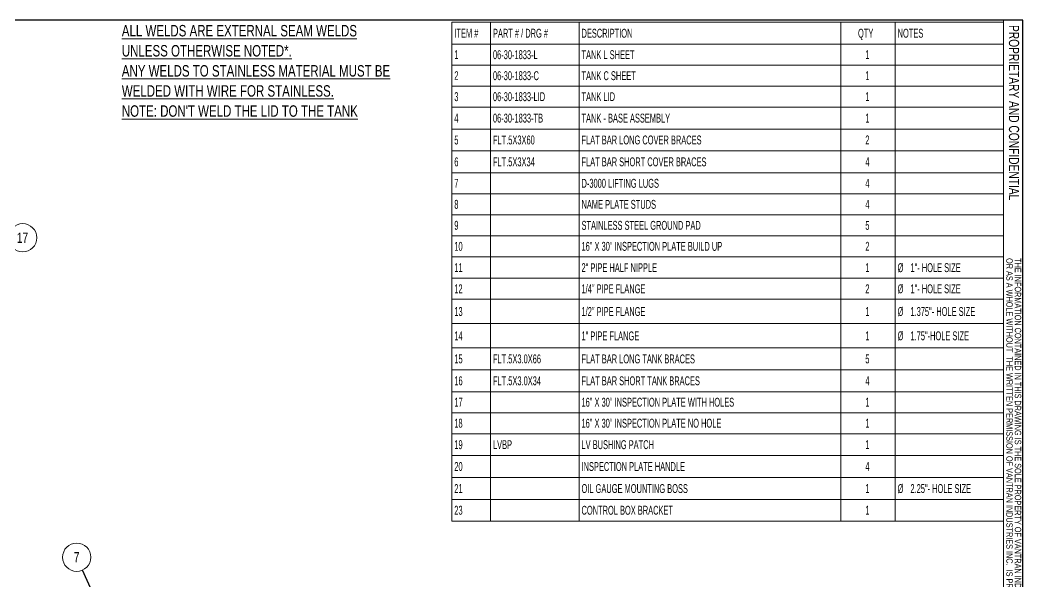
# Model space of a CAD drawing. Header units: inches. Extents: x 0.1 to 16.9, y 0.1 to 10.9.
# Drawn here: x 8.69 to 16.89, y 6.29 to 10.89 of the extents above; entities that cross this region are included whole.
import ezdxf

# ---------------------------------------------------------------- set-up
doc = ezdxf.new("R2010")
doc.units = ezdxf.units.IN
doc.header["$MEASUREMENT"] = 0
doc.styles.add('SLDTEXTSTYLE0', font='TXT', dxfattribs={"width": 0.75})
doc.styles.add('SLDTEXTSTYLE1', font='TXT', dxfattribs={"width": 0.605})
doc.styles.add('SLDTEXTSTYLE2', font='TXT', dxfattribs={"width": 0.575})
doc.dimstyles.new('SLDDIMSTYLE1', dxfattribs={"dimtxt": 0.18, "dimasz": 0.083333, "dimexe": 0, "dimexo": 0.0625, "dimgap": 0, "dimtad": 0, "dimtih": 1, "dimtoh": 1, "dimdec": 0, "dimrnd": 1e-09, "dimzin": 0, "dimdsep": 46, "dimtxsty": 'Standard', "dimsah": 1, "dimcen": 0.09, "dimadec": 0, "dimazin": 0, "dimtfac": 0.083333, "dimtdec": 0, "dimtofl": 0, "dimtmove": 0, "dimatfit": 3, "dimfxl": 0, "dimfrac": 2, "dimtolj": 1, "dimtzin": 0, "dimarcsym": 0})

# ---------------------------------------------------------------- blocks, each defined once
blk = doc.blocks.new('SW_TABLEANNOTATION_0')
at = {"color": 0, "linetype": 'Continuous', "lineweight": 18}
for p, q in [((0, 0), (0, -0.179)), ((0, 0), (0.3159, 0)), ((0.3159, 0), (0.3159, -0.179)), ((0.3159, 0), (1.04, 0)), ((1.04, 0), (1.04, -0.179)), ((1.04, 0), (3.1801, 0)), ((3.1801, 0), (3.1801, -0.179)), ((3.1801, 0), (3.625, 0)), ((3.625, 0), (3.625, -0.179)), ((3.625, 0), (4.5095, 0)), ((4.5095, 0), (4.5095, -0.179)), ((0, -0.179), (0, -0.3508)), ((0, -0.179), (0.3159, -0.179)), ((0.3159, -0.179), (0.3159, -0.3508)), ((0.3159, -0.179), (1.04, -0.179)), ((1.04, -0.179), (1.04, -0.3508)), ((1.04, -0.179), (3.1801, -0.179)), ((3.1801, -0.179), (3.1801, -0.3508)), ((3.1801, -0.179), (3.625, -0.179)), ((3.625, -0.179), (3.625, -0.3508)), ((3.625, -0.179), (4.5095, -0.179)), ((4.5095, -0.179), (4.5095, -0.3508)), ((0, -0.3508), (0, -0.5227)), ((0, -0.3508), (0.3159, -0.3508)), ((0.3159, -0.3508), (0.3159, -0.5227)), ((0.3159, -0.3508), (1.04, -0.3508)), ((1.04, -0.3508), (1.04, -0.5227)), ((1.04, -0.3508), (3.1801, -0.3508)), ((3.1801, -0.3508), (3.1801, -0.5227)), ((3.1801, -0.3508), (3.625, -0.3508)), ((3.625, -0.3508), (3.625, -0.5227)), ((3.625, -0.3508), (4.5095, -0.3508)), ((4.5095, -0.3508), (4.5095, -0.5227)), ((0, -0.5227), (0, -0.6945)), ((0, -0.5227), (0.3159, -0.5227)), ((0.3159, -0.5227), (0.3159, -0.6945)), ((0.3159, -0.5227), (1.04, -0.5227)), ((1.04, -0.5227), (1.04, -0.6945)), ((1.04, -0.5227), (3.1801, -0.5227)), ((3.1801, -0.5227), (3.1801, -0.6945)), ((3.1801, -0.5227), (3.625, -0.5227)), ((3.625, -0.5227), (3.625, -0.6945)), ((3.625, -0.5227), (4.5095, -0.5227)), ((4.5095, -0.5227), (4.5095, -0.6945)), ((0, -0.6945), (0, -0.8735)), ((0, -0.6945), (0.3159, -0.6945)), ((0.3159, -0.6945), (0.3159, -0.8735)), ((0.3159, -0.6945), (1.04, -0.6945)), ((1.04, -0.6945), (1.04, -0.8735)), ((1.04, -0.6945), (3.1801, -0.6945)), ((3.1801, -0.6945), (3.1801, -0.8735)), ((3.1801, -0.6945), (3.625, -0.6945)), ((3.625, -0.6945), (3.625, -0.8735)), ((3.625, -0.6945), (4.5095, -0.6945)), ((4.5095, -0.6945), (4.5095, -0.8735)), ((0, -0.8735), (0, -1.0525)), ((0, -0.8735), (0.3159, -0.8735)), ((0.3159, -0.8735), (0.3159, -1.0525)), ((0.3159, -0.8735), (1.04, -0.8735)), ((1.04, -0.8735), (1.04, -1.0525)), ((1.04, -0.8735), (3.1801, -0.8735)), ((3.1801, -0.8735), (3.1801, -1.0525)), ((3.1801, -0.8735), (3.625, -0.8735)), ((3.625, -0.8735), (3.625, -1.0525)), ((3.625, -0.8735), (4.5095, -0.8735)), ((4.5095, -0.8735), (4.5095, -1.0525)), ((0, -1.0525), (0, -1.2315)), ((0, -1.0525), (0.3159, -1.0525)), ((0.3159, -1.0525), (0.3159, -1.2315)), ((0.3159, -1.0525), (1.04, -1.0525)), ((1.04, -1.0525), (1.04, -1.2315)), ((1.04, -1.0525), (3.1801, -1.0525)), ((3.1801, -1.0525), (3.1801, -1.2315)), ((3.1801, -1.0525), (3.625, -1.0525)), ((3.625, -1.0525), (3.625, -1.2315)), ((3.625, -1.0525), (4.5095, -1.0525)), ((4.5095, -1.0525), (4.5095, -1.2315)), ((0, -1.2315), (0, -1.4041)), ((0, -1.2315), (0.3159, -1.2315)), ((0.3159, -1.2315), (0.3159, -1.4041)), ((0.3159, -1.2315), (1.04, -1.2315)), ((1.04, -1.2315), (1.04, -1.4041)), ((1.04, -1.2315), (3.1801, -1.2315)), ((3.1801, -1.2315), (3.1801, -1.4041)), ((3.1801, -1.2315), (3.625, -1.2315)), ((3.625, -1.2315), (3.625, -1.4041)), ((3.625, -1.2315), (4.5095, -1.2315)), ((4.5095, -1.2315), (4.5095, -1.4041)), ((0, -1.4041), (0, -1.5759)), ((0, -1.4041), (0.3159, -1.4041)), ((0.3159, -1.4041), (0.3159, -1.5759)), ((0.3159, -1.4041), (1.04, -1.4041)), ((1.04, -1.4041), (1.04, -1.5759)), ((1.04, -1.4041), (3.1801, -1.4041)), ((3.1801, -1.4041), (3.1801, -1.5759)), ((3.1801, -1.4041), (3.625, -1.4041)), ((3.625, -1.4041), (3.625, -1.5759)), ((3.625, -1.4041), (4.5095, -1.4041)), ((4.5095, -1.4041), (4.5095, -1.5759)), ((0, -1.5759), (0, -1.7477)), ((0, -1.5759), (0.3159, -1.5759)), ((0.3159, -1.5759), (0.3159, -1.7477)), ((0.3159, -1.5759), (1.04, -1.5759)), ((1.04, -1.5759), (1.04, -1.7477)), ((1.04, -1.5759), (3.1801, -1.5759)), ((3.1801, -1.5759), (3.1801, -1.7477)), ((3.1801, -1.5759), (3.625, -1.5759)), ((3.625, -1.5759), (3.625, -1.7477)), ((3.625, -1.5759), (4.5095, -1.5759)), ((4.5095, -1.5759), (4.5095, -1.7477)), ((0, -1.7477), (0, -1.9196)), ((0, -1.7477), (0.3159, -1.7477)), ((0.3159, -1.7477), (0.3159, -1.9196)), ((0.3159, -1.7477), (1.04, -1.7477)), ((1.04, -1.7477), (1.04, -1.9196)), ((1.04, -1.7477), (3.1801, -1.7477)), ((3.1801, -1.7477), (3.1801, -1.9196)), ((3.1801, -1.7477), (3.625, -1.7477)), ((3.625, -1.7477), (3.625, -1.9196)), ((3.625, -1.7477), (4.5095, -1.7477)), ((4.5095, -1.7477), (4.5095, -1.9196)), ((0, -1.9196), (0, -2.0938)), ((0, -1.9196), (0.3159, -1.9196)), ((0.3159, -1.9196), (0.3159, -2.0938)), ((0.3159, -1.9196), (1.04, -1.9196)), ((1.04, -1.9196), (1.04, -2.0938)), ((1.04, -1.9196), (3.1801, -1.9196)), ((3.1801, -1.9196), (3.1801, -2.0938)), ((3.1801, -1.9196), (3.625, -1.9196)), ((3.625, -1.9196), (3.625, -2.0938)), ((3.625, -1.9196), (4.5095, -1.9196)), ((4.5095, -1.9196), (4.5095, -2.0938)), ((0, -2.0938), (0, -2.2656)), ((0, -2.0938), (0.3159, -2.0938)), ((0.3159, -2.0938), (0.3159, -2.2656)), ((0.3159, -2.0938), (1.04, -2.0938)), ((1.04, -2.0938), (1.04, -2.2656)), ((1.04, -2.0938), (3.1801, -2.0938)), ((3.1801, -2.0938), (3.1801, -2.2656)), ((3.1801, -2.0938), (3.625, -2.0938)), ((3.625, -2.0938), (3.625, -2.2656)), ((3.625, -2.0938), (4.5095, -2.0938)), ((4.5095, -2.0938), (4.5095, -2.2656)), ((0, -2.2656), (0, -2.4656)), ((0, -2.2656), (0.3159, -2.2656)), ((0.3159, -2.2656), (0.3159, -2.4656)), ((0.3159, -2.2656), (1.04, -2.2656)), ((1.04, -2.2656), (1.04, -2.4656)), ((1.04, -2.2656), (3.1801, -2.2656)), ((3.1801, -2.2656), (3.1801, -2.4656)), ((3.1801, -2.2656), (3.625, -2.2656)), ((3.625, -2.2656), (3.625, -2.4656)), ((3.625, -2.2656), (4.5095, -2.2656)), ((4.5095, -2.2656), (4.5095, -2.4656)), ((0, -2.4656), (0, -2.6656)), ((0, -2.4656), (0.3159, -2.4656)), ((0.3159, -2.4656), (0.3159, -2.6656)), ((0.3159, -2.4656), (1.04, -2.4656)), ((1.04, -2.4656), (1.04, -2.6656)), ((1.04, -2.4656), (3.1801, -2.4656)), ((3.1801, -2.4656), (3.1801, -2.6656)), ((3.1801, -2.4656), (3.625, -2.4656)), ((3.625, -2.4656), (3.625, -2.6656)), ((3.625, -2.4656), (4.5095, -2.4656)), ((4.5095, -2.4656), (4.5095, -2.6656)), ((0, -2.6656), (0, -2.8446)), ((0, -2.6656), (0.3159, -2.6656)), ((0.3159, -2.6656), (0.3159, -2.8446)), ((0.3159, -2.6656), (1.04, -2.6656)), ((1.04, -2.6656), (1.04, -2.8446)), ((1.04, -2.6656), (3.1801, -2.6656)), ((3.1801, -2.6656), (3.1801, -2.8446)), ((3.1801, -2.6656), (3.625, -2.6656)), ((3.625, -2.6656), (3.625, -2.8446)), ((3.625, -2.6656), (4.5095, -2.6656)), ((4.5095, -2.6656), (4.5095, -2.8446)), ((0, -2.8446), (0, -3.0237)), ((0, -2.8446), (0.3159, -2.8446)), ((0.3159, -2.8446), (0.3159, -3.0237)), ((0.3159, -2.8446), (1.04, -2.8446)), ((1.04, -2.8446), (1.04, -3.0237)), ((1.04, -2.8446), (3.1801, -2.8446)), ((3.1801, -2.8446), (3.1801, -3.0237)), ((3.1801, -2.8446), (3.625, -2.8446)), ((3.625, -2.8446), (3.625, -3.0237)), ((3.625, -2.8446), (4.5095, -2.8446)), ((4.5095, -2.8446), (4.5095, -3.0237)), ((0, -3.0237), (0, -3.1955)), ((0, -3.0237), (0.3159, -3.0237)), ((0.3159, -3.0237), (0.3159, -3.1955)), ((0.3159, -3.0237), (1.04, -3.0237)), ((1.04, -3.0237), (1.04, -3.1955)), ((1.04, -3.0237), (3.1801, -3.0237)), ((3.1801, -3.0237), (3.1801, -3.1955)), ((3.1801, -3.0237), (3.625, -3.0237)), ((3.625, -3.0237), (3.625, -3.1955)), ((3.625, -3.0237), (4.5095, -3.0237)), ((4.5095, -3.0237), (4.5095, -3.1955)), ((0, -3.1955), (0, -3.3673)), ((0, -3.1955), (0.3159, -3.1955)), ((0.3159, -3.1955), (0.3159, -3.3673)), ((0.3159, -3.1955), (1.04, -3.1955)), ((1.04, -3.1955), (1.04, -3.3673)), ((1.04, -3.1955), (3.1801, -3.1955)), ((3.1801, -3.1955), (3.1801, -3.3673)), ((3.1801, -3.1955), (3.625, -3.1955)), ((3.625, -3.1955), (3.625, -3.3673)), ((3.625, -3.1955), (4.5095, -3.1955)), ((4.5095, -3.1955), (4.5095, -3.3673)), ((0, -3.3673), (0, -3.5463)), ((0, -3.3673), (0.3159, -3.3673)), ((0.3159, -3.3673), (0.3159, -3.5463)), ((0.3159, -3.3673), (1.04, -3.3673)), ((1.04, -3.3673), (1.04, -3.5463)), ((1.04, -3.3673), (3.1801, -3.3673)), ((3.1801, -3.3673), (3.1801, -3.5463)), ((3.1801, -3.3673), (3.625, -3.3673)), ((3.625, -3.3673), (3.625, -3.5463)), ((3.625, -3.3673), (4.5095, -3.3673)), ((4.5095, -3.3673), (4.5095, -3.5463)), ((0, -3.5463), (0, -3.7253)), ((0, -3.5463), (0.3159, -3.5463)), ((0.3159, -3.5463), (0.3159, -3.7253)), ((0.3159, -3.5463), (1.04, -3.5463)), ((1.04, -3.5463), (1.04, -3.7253)), ((1.04, -3.5463), (3.1801, -3.5463)), ((3.1801, -3.5463), (3.1801, -3.7253)), ((3.1801, -3.5463), (3.625, -3.5463)), ((3.625, -3.5463), (3.625, -3.7253)), ((3.625, -3.5463), (4.5095, -3.5463)), ((4.5095, -3.5463), (4.5095, -3.7253)), ((0, -3.7253), (0, -3.9044)), ((0, -3.7253), (0.3159, -3.7253)), ((0.3159, -3.7253), (0.3159, -3.9044)), ((0.3159, -3.7253), (1.04, -3.7253)), ((1.04, -3.7253), (1.04, -3.9044)), ((1.04, -3.7253), (3.1801, -3.7253)), ((3.1801, -3.7253), (3.1801, -3.9044)), ((3.1801, -3.7253), (3.625, -3.7253)), ((3.625, -3.7253), (3.625, -3.9044)), ((3.625, -3.7253), (4.5095, -3.7253)), ((4.5095, -3.7253), (4.5095, -3.9044)), ((0, -3.9044), (0, -4.0834)), ((0, -3.9044), (0.3159, -3.9044)), ((0.3159, -3.9044), (0.3159, -4.0834)), ((0.3159, -3.9044), (1.04, -3.9044)), ((1.04, -3.9044), (1.04, -4.0834)), ((1.04, -3.9044), (3.1801, -3.9044)), ((3.1801, -3.9044), (3.1801, -4.0834)), ((3.1801, -3.9044), (3.625, -3.9044)), ((3.625, -3.9044), (3.625, -4.0834)), ((3.625, -3.9044), (4.5095, -3.9044)), ((4.5095, -3.9044), (4.5095, -4.0834)), ((0, -4.0834), (0.3159, -4.0834)), ((0.3159, -4.0834), (1.04, -4.0834)), ((1.04, -4.0834), (3.1801, -4.0834)), ((3.1801, -4.0834), (3.625, -4.0834)), ((3.625, -4.0834), (4.5095, -4.0834))]:
    blk.add_line(p, q, dxfattribs=at)
at = {"color": 0, "linetype": 'Continuous', "lineweight": 0, "attachment_point": 1}
for s, insert, char_height, style in [('ITEM #', (0.0197, -0.053), 0.07292, 'SLDTEXTSTYLE1'), ('PART # / DRG #', (0.3356, -0.053), 0.072917, 'SLDTEXTSTYLE2'), ('DESCRIPTION', (1.0597, -0.053), 0.072917, 'SLDTEXTSTYLE1'), ('QTY', (3.3206, -0.053), 0.07292, 'SLDTEXTSTYLE1'), ('NOTES', (3.6446, -0.053), 0.07292, 'SLDTEXTSTYLE1'), ('1', (0.0197, -0.2284), 0.0729, 'SLDTEXTSTYLE1'), ('06-30-1833-L', (0.3356, -0.2284), 0.072917, 'SLDTEXTSTYLE1'), ('TANK L SHEET', (1.0597, -0.2284), 0.072917, 'SLDTEXTSTYLE1'), ('1', (3.3804, -0.2284), 0.0729, 'SLDTEXTSTYLE1'), ('2', (0.0197, -0.4005), 0.07, 'SLDTEXTSTYLE1'), ('06-30-1833-C', (0.3356, -0.4003), 0.072917, 'SLDTEXTSTYLE1'), ('TANK C SHEET', (1.0597, -0.4003), 0.072917, 'SLDTEXTSTYLE1'), ('1', (3.3804, -0.4003), 0.0729, 'SLDTEXTSTYLE1'), ('3', (0.0197, -0.5721), 0.0729, 'SLDTEXTSTYLE1'), ('06-30-1833-LID', (0.3356, -0.5721), 0.072917, 'SLDTEXTSTYLE1'), ('TANK LID', (1.0597, -0.5721), 0.07292, 'SLDTEXTSTYLE1'), ('1', (3.3804, -0.5721), 0.0729, 'SLDTEXTSTYLE1'), ('4', (0.0197, -0.7475), 0.0729, 'SLDTEXTSTYLE1'), ('06-30-1833-TB', (0.3356, -0.7475), 0.072917, 'SLDTEXTSTYLE1'), ('TANK - BASE ASSEMBLY', (1.0597, -0.7475), 0.072917, 'SLDTEXTSTYLE1'), ('1', (3.3804, -0.7475), 0.0729, 'SLDTEXTSTYLE1'), ('5', (0.0197, -0.9265), 0.0729, 'SLDTEXTSTYLE1'), ('FLT.5X3X60', (0.3356, -0.9265), 0.07292, 'SLDTEXTSTYLE1'), ('FLAT BAR LONG COVER BRACES', (1.0597, -0.9265), 0.072917, 'SLDTEXTSTYLE1'), ('2', (3.3804, -0.9265), 0.0729, 'SLDTEXTSTYLE1'), ('6', (0.0197, -1.1056), 0.0729, 'SLDTEXTSTYLE1'), ('FLT.5X3X34', (0.3356, -1.1056), 0.07292, 'SLDTEXTSTYLE1'), ('FLAT BAR SHORT COVER BRACES', (1.0597, -1.1056), 0.072917, 'SLDTEXTSTYLE1'), ('4', (3.3804, -1.1056), 0.0729, 'SLDTEXTSTYLE1'), ('7', (0.0197, -1.2813), 0.0729, 'SLDTEXTSTYLE1'), ('D-3000 LIFTING LUGS', (1.0597, -1.2813), 0.072917, 'SLDTEXTSTYLE1'), ('4', (3.3804, -1.2813), 0.0729, 'SLDTEXTSTYLE1'), ('8', (0.0197, -1.4535), 0.0729, 'SLDTEXTSTYLE1'), ('NAME PLATE STUDS', (1.0597, -1.4535), 0.072917, 'SLDTEXTSTYLE1'), ('4', (3.3804, -1.4535), 0.0729, 'SLDTEXTSTYLE1'), ('9', (0.0197, -1.6253), 0.0729, 'SLDTEXTSTYLE1'), ('STAINLESS STEEL GROUND PAD', (1.0597, -1.6253), 0.072917, 'SLDTEXTSTYLE1'), ('5', (3.3804, -1.6253), 0.0729, 'SLDTEXTSTYLE1'), ('10', (0.0197, -1.7972), 0.07292, 'SLDTEXTSTYLE1'), ('16" X 30" INSPECTION PLATE BUILD UP', (1.0597, -1.7972), 0.072917, 'SLDTEXTSTYLE1'), ('2', (3.3804, -1.7972), 0.0729, 'SLDTEXTSTYLE1'), ('11', (0.0197, -1.9717), 0.07292, 'SLDTEXTSTYLE1'), ('2" PIPE HALF NIPPLE', (1.0597, -1.9717), 0.072917, 'SLDTEXTSTYLE1'), ('1', (3.3804, -1.9717), 0.0729, 'SLDTEXTSTYLE1'), ('%%c', (3.6446, -1.9717), 0.07292, 'SLDTEXTSTYLE1'), ('1"- HOLE SIZE', (3.7493, -1.9717), 0.072917, 'SLDTEXTSTYLE1'), ('12', (0.0197, -2.1447), 0.07292, 'SLDTEXTSTYLE1'), ('1/4" PIPE FLANGE', (1.0597, -2.1447), 0.072917, 'SLDTEXTSTYLE1'), ('2', (3.3804, -2.1447), 0.0729, 'SLDTEXTSTYLE1'), ('%%c', (3.6446, -2.1447), 0.07292, 'SLDTEXTSTYLE1'), ('1"- HOLE SIZE', (3.7493, -2.1447), 0.072917, 'SLDTEXTSTYLE1'), ('13', (0.0197, -2.3306), 0.07292, 'SLDTEXTSTYLE1'), ('1/2" PIPE FLANGE', (1.0597, -2.3306), 0.072917, 'SLDTEXTSTYLE1'), ('1', (3.3804, -2.3306), 0.0729, 'SLDTEXTSTYLE1'), ('%%c', (3.6446, -2.3306), 0.07292, 'SLDTEXTSTYLE1'), ('1.375"- HOLE SIZE', (3.7493, -2.3306), 0.072917, 'SLDTEXTSTYLE1'), ('14', (0.0197, -2.5306), 0.07292, 'SLDTEXTSTYLE1'), ('1" PIPE FLANGE', (1.0597, -2.5306), 0.072917, 'SLDTEXTSTYLE1'), ('1', (3.3804, -2.5306), 0.0729, 'SLDTEXTSTYLE1'), ('%%c', (3.6446, -2.5293), 0.07292, 'SLDTEXTSTYLE1'), ('1.75"-HOLE SIZE', (3.7493, -2.5293), 0.072917, 'SLDTEXTSTYLE1'), ('15', (0.0197, -2.7186), 0.07292, 'SLDTEXTSTYLE1'), ('FLT.5X3.0X66', (0.3356, -2.7186), 0.072917, 'SLDTEXTSTYLE1'), ('FLAT BAR LONG TANK BRACES', (1.0597, -2.7186), 0.072917, 'SLDTEXTSTYLE1'), ('5', (3.3804, -2.7186), 0.0729, 'SLDTEXTSTYLE1'), ('16', (0.0197, -2.8977), 0.07292, 'SLDTEXTSTYLE1'), ('FLT.5X3.0X34', (0.3356, -2.8977), 0.072917, 'SLDTEXTSTYLE1'), ('FLAT BAR SHORT TANK BRACES', (1.0597, -2.8977), 0.072917, 'SLDTEXTSTYLE1'), ('4', (3.3804, -2.8977), 0.0729, 'SLDTEXTSTYLE1'), ('17', (0.0197, -3.0731), 0.07292, 'SLDTEXTSTYLE1'), ('16" X 30" INSPECTION PLATE WITH HOLES', (1.0597, -3.0731), 0.072917, 'SLDTEXTSTYLE1'), ('1', (3.3804, -3.0731), 0.0729, 'SLDTEXTSTYLE1'), ('18', (0.0197, -3.2449), 0.07292, 'SLDTEXTSTYLE1'), ('16" X 30" INSPECTION PLATE NO HOLE', (1.0597, -3.2449), 0.072917, 'SLDTEXTSTYLE1'), ('1', (3.3804, -3.2449), 0.0729, 'SLDTEXTSTYLE1'), ('19', (0.0197, -3.4203), 0.07292, 'SLDTEXTSTYLE1'), ('LVBP', (0.3356, -3.4203), 0.07292, 'SLDTEXTSTYLE1'), ('LV BUSHING PATCH', (1.0597, -3.4203), 0.072917, 'SLDTEXTSTYLE1'), ('1', (3.3804, -3.4203), 0.0729, 'SLDTEXTSTYLE1'), ('20', (0.0197, -3.5993), 0.07292, 'SLDTEXTSTYLE1'), ('INSPECTION PLATE HANDLE', (1.0597, -3.5993), 0.072917, 'SLDTEXTSTYLE1'), ('4', (3.3804, -3.5993), 0.0729, 'SLDTEXTSTYLE1'), ('21', (0.0197, -3.7798), 0.07292, 'SLDTEXTSTYLE1'), ('OIL GAUGE MOUNTING BOSS', (1.0597, -3.7798), 0.072917, 'SLDTEXTSTYLE1'), ('1', (3.3804, -3.7798), 0.0729, 'SLDTEXTSTYLE1'), ('%%c', (3.6446, -3.7798), 0.07292, 'SLDTEXTSTYLE1'), ('2.25"- HOLE SIZE', (3.7493, -3.7798), 0.072917, 'SLDTEXTSTYLE1'), ('23', (0.0197, -3.9574), 0.07292, 'SLDTEXTSTYLE1'), ('CONTROL BOX BRACKET', (1.0597, -3.9574), 0.072917, 'SLDTEXTSTYLE1'), ('1', (3.3804, -3.9574), 0.0729, 'SLDTEXTSTYLE1')]:
    blk.add_mtext(s, dxfattribs=dict(at, insert=insert, char_height=char_height, style=style))
blk = doc.blocks.new('SW_NOTE_0_17')
at = {"color": 0, "linetype": 'Continuous', "lineweight": 0}
blk.add_circle((-0.0476, 0.1055), 0.1158, dxfattribs=at)
at = {"color": 0, "linetype": 'Continuous', "lineweight": 0, "insert": (-0.0485, 0.1474), "char_height": 0.0833, "attachment_point": 2, "style": 'SLDTEXTSTYLE0'}
blk.add_mtext('7', dxfattribs=at)
blk = doc.blocks.new('SW_NOTE_0_21')
at = {"color": 0, "linetype": 'Continuous', "lineweight": 0}
blk.add_circle((0.0988, 0.0603), 0.1158, dxfattribs=at)
at = {"color": 0, "linetype": 'Continuous', "lineweight": 0, "insert": (0.0972, 0.1022), "char_height": 0.08333, "attachment_point": 2, "style": 'SLDTEXTSTYLE0'}
blk.add_mtext('17', dxfattribs=at)

msp = doc.modelspace()

# ---------------------------------------------------------------- linework, layer by layer
at = {"color": 7, "linetype": 'Continuous', "lineweight": 25}
for p, q in [((16.8937008, 10.8937008), (0.1062992, 10.8937008)), ((16.8937008, 0.1174762), (16.8937008, 10.8937008))]:
    msp.add_line(p, q, dxfattribs=at)
at = {"color": 7, "linetype": 'Continuous', "lineweight": 18}
msp.add_line((16.7340405, 0.9924762), (16.7340405, 10.8937019), dxfattribs=at)

# ---------------------------------------------------------------- block references
at = {"color": 7, "linetype": 'Continuous', "lineweight": 0}
for name, p in [('SW_TABLEANNOTATION_0', (12.224586, 10.875)), ('SW_NOTE_0_21', (8.6156706, 9.0509408)), ('SW_NOTE_0_17', (9.2044944, 6.3913907))]:
    msp.add_blockref(name, p, dxfattribs=at)

# ---------------------------------------------------------------- texts
at = {"color": 7, "linetype": 'Continuous', "lineweight": 0, "char_height": 0.09375, "attachment_point": 1, "style": 'SLDTEXTSTYLE0'}
for s, insert in [('\\LALL WELDS ARE EXTERNAL SEAM WELDS', (9.5255415, 10.8533442)), ('\\LUNLESS OTHERWISE NOTED*.', (9.5255415, 10.6889741)), ('\\LANY WELDS TO STAINLESS MATERIAL MUST BE', (9.5255415, 10.524604)), ('\\LWELDED WITH WIRE FOR STAINLESS.', (9.5255415, 10.360234)), ("\\LNOTE: DON'T WELD THE LID TO THE TANK", (9.5255415, 10.1958639))]:
    msp.add_mtext(s, dxfattribs=dict(at, insert=insert))
at = {"color": 7, "linetype": 'Continuous', "lineweight": 0, "attachment_point": 1, "rotation": 270, "style": 'SLDTEXTSTYLE0'}
for s, insert, char_height in [('PROPRIETARY AND CONFIDENTIAL', (16.8624258, 10.8530876), 0.083333333), ('OR AS A WHOLE WITHOUT  THE WRITTEN PERMISSION OF VANTRAN INDUSTRIES INC.  IS PROHIBITED.', (16.8098392, 8.9453793), 0.052083333), ('THE INFORMATION CONTAINED IN THIS DRAWING IS THE SOLE PROPERTY OF VANTRAN INDUSTRIES INC. ANY  REPRODUCTION IN PART', (16.8792836, 8.9453793), 0.0520833333)]:
    msp.add_mtext(s, dxfattribs=dict(at, insert=insert, char_height=char_height))

# ---------------------------------------------------------------- leaders
at = {"color": 7, "linetype": 'Continuous', "lineweight": 0}
msp.add_leader([(9.4463551, 5.85547), (9.2044944, 6.3913907)], dimstyle='SLDDIMSTYLE1', dxfattribs=at)

doc.saveas('drawing.dxf')
